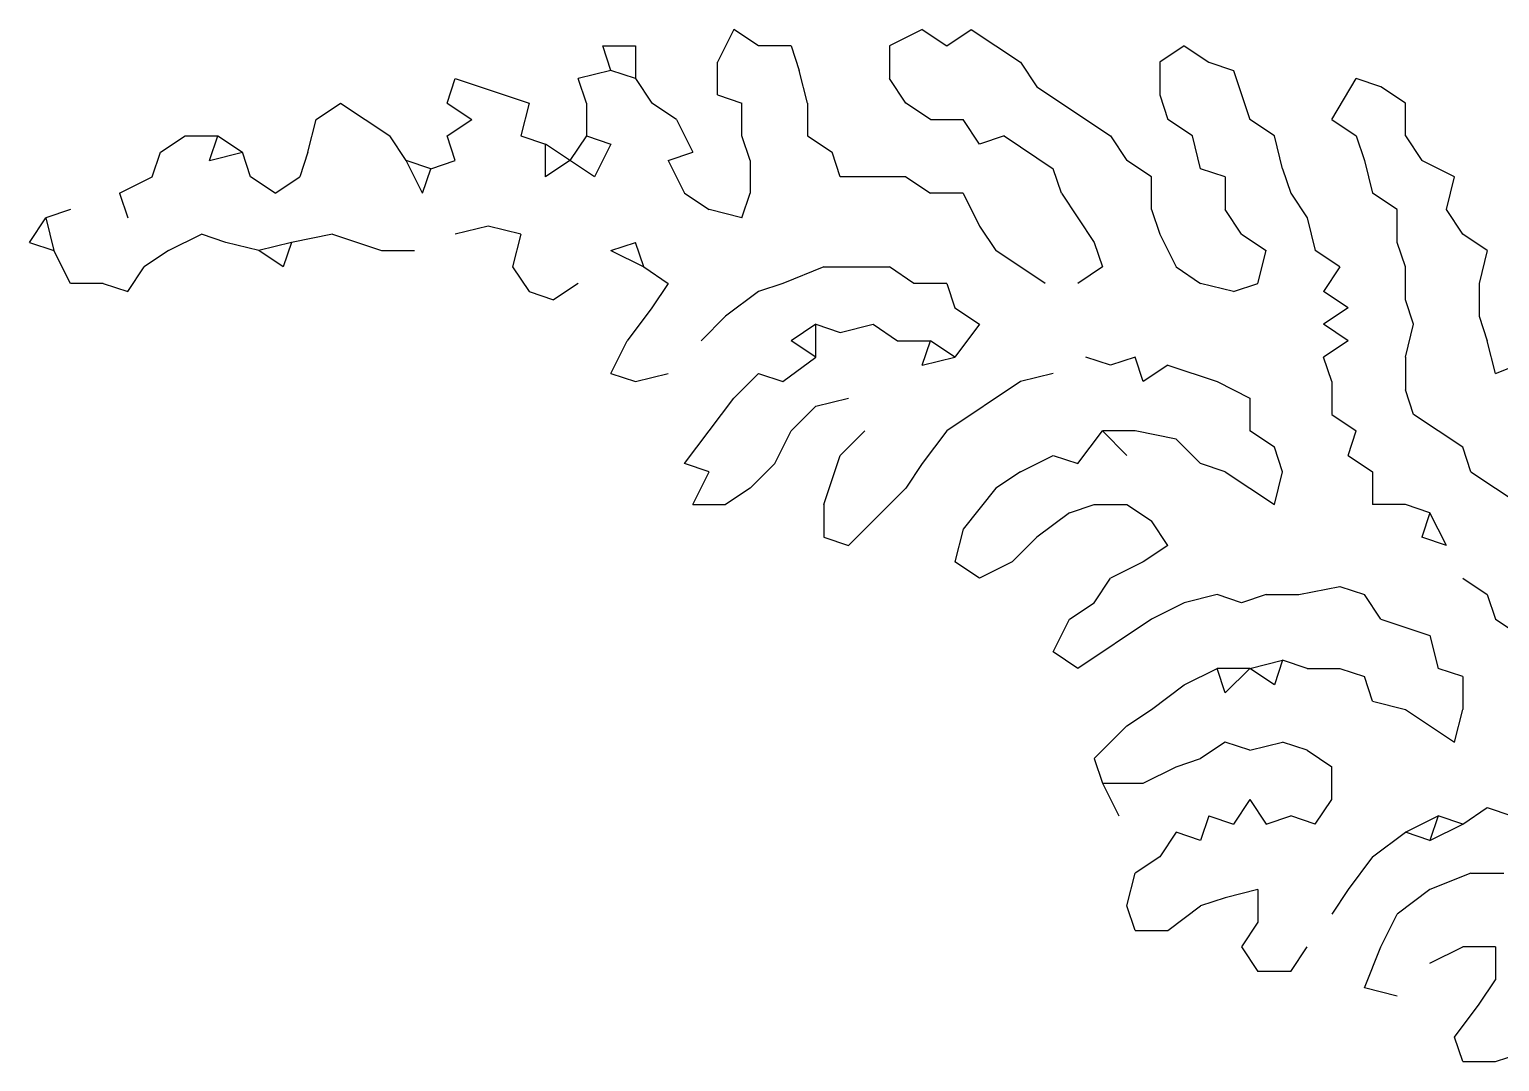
# Model space of a CAD drawing. Extents: x 15 to 2853, y 44 to 1438.
# Drawn here: x 15 to 194.5, y 964 to 1090 of the extents above; entities that cross this region are included whole.
import ezdxf

# ---------------------------------------------------------------- set-up
doc = ezdxf.new("R2010")
doc.units = 0
doc.layers.add('SKETCH', color=1, linetype='CONTINUOUS')

msp = doc.modelspace()

# ---------------------------------------------------------------- linework, layer by layer
at = {"layer": 'SKETCH'}
for p, q in [((101, 1090), (99, 1086)), ((104, 1088), (101, 1090)), ((124, 1090), (120, 1088)), ((124, 1090), (127, 1088)), ((127, 1088), (130, 1090)), ((130, 1090), (136, 1086)), ((86, 1085), (85, 1088)), ((85, 1088), (89, 1088)), ((89, 1088), (89, 1084)), ((108, 1088), (104, 1088)), ((108, 1088), (109, 1085)), ((120, 1088), (120, 1084)), ((156, 1088), (153, 1086)), ((156, 1088), (159, 1086)), ((99, 1082), (99, 1086)), ((136, 1086), (138, 1083)), ((153, 1086), (153, 1082)), ((159, 1086), (162, 1085)), ((86, 1085), (82, 1084)), ((89, 1084), (86, 1085)), ((110, 1081), (109, 1085)), ((162, 1085), (164, 1079)), ((66, 1081), (67, 1084)), ((67, 1084), (76, 1081)), ((83, 1081), (82, 1084)), ((89, 1084), (91, 1081)), ((122, 1081), (120, 1084)), ((138, 1083), (147, 1077)), ((174, 1079), (177, 1084)), ((180, 1083), (177, 1084)), ((183, 1081), (180, 1083)), ((50, 1079), (53, 1081)), ((53, 1081), (59, 1077)), ((66, 1081), (69, 1079)), ((76, 1081), (75, 1077)), ((83, 1081), (83, 1077)), ((94, 1079), (91, 1081)), ((99, 1082), (102, 1081)), ((102, 1077), (102, 1081)), ((110, 1081), (110, 1077)), ((125, 1079), (122, 1081)), ((153, 1082), (154, 1079)), ((183, 1077), (183, 1081)), ((49, 1075), (50, 1079)), ((66, 1077), (69, 1079)), ((94, 1079), (96, 1075)), ((125, 1079), (129, 1079)), ((131, 1076), (129, 1079)), ((157, 1077), (154, 1079)), ((167, 1077), (164, 1079)), ((174, 1079), (177, 1077)), ((31, 1075), (34, 1077)), ((34, 1077), (38, 1077)), ((37, 1074), (38, 1077)), ((38, 1077), (41, 1075)), ((61, 1074), (59, 1077)), ((67, 1074), (66, 1077)), ((75, 1077), (78, 1076)), ((83, 1077), (81, 1074)), ((83, 1077), (86, 1076)), ((103, 1074), (102, 1077)), ((110, 1077), (113, 1075)), ((134, 1077), (131, 1076)), ((134, 1077), (140, 1073)), ((147, 1077), (149, 1074)), ((158, 1073), (157, 1077)), ((168, 1073), (167, 1077)), ((177, 1077), (178, 1074)), ((183, 1077), (185, 1074)), ((84, 1072), (78, 1076)), ((78, 1072), (78, 1076)), ((86, 1076), (84, 1072)), ((30, 1072), (31, 1075)), ((37, 1074), (41, 1075)), ((42, 1072), (41, 1075)), ((49, 1075), (48, 1072)), ((64, 1073), (61, 1074)), ((63, 1070), (61, 1074)), ((64, 1073), (67, 1074)), ((81, 1074), (78, 1072)), ((93, 1074), (96, 1075)), ((93, 1074), (95, 1070)), ((103, 1074), (103, 1070)), ((114, 1072), (113, 1075)), ((152, 1072), (149, 1074)), ((178, 1074), (179, 1070)), ((189, 1072), (185, 1074)), ((26, 1070), (30, 1072)), ((45, 1070), (42, 1072)), ((45, 1070), (48, 1072)), ((63, 1070), (64, 1073)), ((122, 1072), (114, 1072)), ((122, 1072), (125, 1070)), ((141, 1070), (140, 1073)), ((152, 1068), (152, 1072)), ((161, 1072), (158, 1073)), ((161, 1072), (161, 1068)), ((168, 1073), (169, 1070)), ((188, 1068), (189, 1072)), ((26, 1070), (27, 1067)), ((95, 1070), (98, 1068)), ((102, 1067), (103, 1070)), ((129, 1070), (125, 1070)), ((129, 1070), (131, 1066)), ((141, 1070), (145, 1064)), ((169, 1070), (171, 1067)), ((182, 1068), (179, 1070)), ((15, 1064), (17, 1067)), ((20, 1068), (17, 1067)), ((17, 1067), (18, 1063)), ((102, 1067), (98, 1068)), ((152, 1068), (153, 1065)), ((163, 1065), (161, 1068)), ((171, 1067), (172, 1063)), ((182, 1064), (182, 1068)), ((190, 1065), (188, 1068)), ((32, 1063), (36, 1065)), ((39, 1064), (36, 1065)), ((52, 1065), (47, 1064)), ((52, 1065), (58, 1063)), ((71, 1066), (67, 1065)), ((75, 1065), (71, 1066)), ((75, 1065), (74, 1061)), ((131, 1066), (133, 1063)), ((153, 1065), (155, 1061)), ((163, 1065), (166, 1063)), ((193, 1063), (190, 1065)), ((15, 1064), (18, 1063)), ((20, 1059), (18, 1063)), ((32, 1063), (29, 1061)), ((43, 1063), (39, 1064)), ((47, 1064), (43, 1063)), ((46, 1061), (43, 1063)), ((47, 1064), (46, 1061)), ((58, 1063), (62, 1063)), ((86, 1063), (89, 1064)), ((86, 1063), (90, 1061)), ((90, 1061), (89, 1064)), ((139, 1059), (133, 1063)), ((145, 1064), (146, 1061)), ((165, 1059), (166, 1063)), ((175, 1061), (172, 1063)), ((183, 1061), (182, 1064)), ((193, 1063), (192, 1059)), ((27, 1058), (29, 1061)), ((74, 1061), (76, 1058)), ((90, 1061), (93, 1059)), ((112, 1061), (107, 1059)), ((112, 1061), (120, 1061)), ((123, 1059), (120, 1061)), ((146, 1061), (143, 1059)), ((155, 1061), (158, 1059)), ((175, 1061), (173, 1058)), ((183, 1057), (183, 1061)), ((24, 1059), (20, 1059)), ((24, 1059), (27, 1058)), ((76, 1058), (79, 1057)), ((82, 1059), (79, 1057)), ((93, 1059), (91, 1056)), ((104, 1058), (100, 1055)), ((107, 1059), (104, 1058)), ((127, 1059), (123, 1059)), ((127, 1059), (128, 1056)), ((162, 1058), (158, 1059)), ((162, 1058), (165, 1059)), ((176, 1056), (173, 1058)), ((192, 1059), (192, 1055)), ((91, 1056), (88, 1052)), ((128, 1056), (131, 1054)), ((176, 1056), (173, 1054)), ((184, 1054), (183, 1057)), ((100, 1055), (97, 1052)), ((111, 1054), (108, 1052)), ((111, 1050), (111, 1054)), ((111, 1054), (114, 1053)), ((114, 1053), (118, 1054)), ((118, 1054), (121, 1052)), ((131, 1054), (128, 1050)), ((176, 1052), (173, 1054)), ((183, 1050), (184, 1054)), ((192, 1055), (193, 1052)), ((86, 1048), (88, 1052)), ((111, 1050), (108, 1052)), ((121, 1052), (125, 1052)), ((124, 1049), (125, 1052)), ((128, 1050), (125, 1052)), ((176, 1052), (173, 1050)), ((194, 1048), (193, 1052)), ((107, 1047), (111, 1050)), ((124, 1049), (128, 1050)), ((147, 1049), (144, 1050)), ((150, 1050), (147, 1049)), ((151, 1047), (150, 1050)), ((154, 1049), (151, 1047)), ((154, 1049), (160, 1047)), ((174, 1047), (173, 1050)), ((183, 1050), (183, 1046)), ((194, 1048), (199, 1050)), ((86, 1048), (89, 1047)), ((89, 1047), (93, 1048)), ((101, 1045), (104, 1048)), ((104, 1048), (107, 1047)), ((136, 1047), (127, 1041)), ((140, 1048), (136, 1047)), ((160, 1047), (164, 1045)), ((174, 1047), (174, 1043)), ((95, 1037), (101, 1045)), ((111, 1044), (115, 1045)), ((164, 1045), (164, 1041)), ((184, 1043), (183, 1046)), ((108, 1041), (111, 1044)), ((174, 1043), (177, 1041)), ((190, 1039), (184, 1043)), ((106, 1037), (108, 1041)), ((117, 1041), (114, 1038)), ((127, 1041), (124, 1037)), ((143, 1037), (146, 1041)), ((150, 1041), (146, 1041)), ((146, 1041), (149, 1038)), ((155, 1040), (150, 1041)), ((155, 1040), (158, 1037)), ((167, 1039), (164, 1041)), ((176, 1038), (177, 1041)), ((112, 1032), (114, 1038)), ((136, 1036), (140, 1038)), ((140, 1038), (143, 1037)), ((168, 1036), (167, 1039)), ((176, 1038), (179, 1036)), ((191, 1036), (190, 1039)), ((98, 1036), (95, 1037)), ((96, 1032), (98, 1036)), ((103, 1034), (106, 1037)), ((124, 1037), (122, 1034)), ((136, 1036), (133, 1034)), ((161, 1036), (158, 1037)), ((161, 1036), (167, 1032)), ((167, 1032), (168, 1036)), ((179, 1036), (179, 1032)), ((191, 1036), (197, 1032)), ((103, 1034), (100, 1032)), ((115, 1027), (122, 1034)), ((133, 1034), (129, 1029)), ((96, 1032), (100, 1032)), ((112, 1032), (112, 1028)), ((142, 1031), (138, 1028)), ((142, 1031), (145, 1032)), ((145, 1032), (149, 1032)), ((149, 1032), (152, 1030)), ((183, 1032), (179, 1032)), ((186, 1031), (183, 1032)), ((186, 1031), (185, 1028)), ((188, 1027), (186, 1031)), ((129, 1029), (128, 1025)), ((154, 1027), (152, 1030)), ((112, 1028), (115, 1027)), ((135, 1025), (138, 1028)), ((154, 1027), (151, 1025)), ((188, 1027), (185, 1028)), ((131, 1023), (128, 1025)), ((135, 1025), (131, 1023)), ((151, 1025), (147, 1023)), ((145, 1020), (147, 1023)), ((170, 1021), (175, 1022)), ((175, 1022), (178, 1021)), ((190, 1023), (193, 1021)), ((142, 1018), (145, 1020)), ((156, 1020), (152, 1018)), ((160, 1021), (156, 1020)), ((163, 1020), (160, 1021)), ((166, 1021), (163, 1020)), ((166, 1021), (170, 1021)), ((180, 1018), (178, 1021)), ((193, 1021), (194, 1018)), ((140, 1014), (142, 1018)), ((152, 1018), (143, 1012)), ((180, 1018), (186, 1016)), ((194, 1018), (197, 1016)), ((186, 1016), (187, 1012)), ((143, 1012), (140, 1014)), ((164, 1012), (168, 1013)), ((168, 1013), (167, 1010)), ((171, 1012), (168, 1013)), ((156, 1010), (160, 1012)), ((161, 1009), (160, 1012)), ((164, 1012), (160, 1012)), ((161, 1009), (164, 1012)), ((167, 1010), (164, 1012)), ((171, 1012), (175, 1012)), ((175, 1012), (178, 1011)), ((179, 1008), (178, 1011)), ((190, 1011), (187, 1012)), ((190, 1011), (190, 1007)), ((152, 1007), (156, 1010)), ((149, 1005), (152, 1007)), ((179, 1008), (183, 1007)), ((183, 1007), (189, 1003)), ((189, 1003), (190, 1007)), ((149, 1005), (145, 1001)), ((161, 1003), (158, 1001)), ((164, 1002), (161, 1003)), ((164, 1002), (168, 1003)), ((171, 1002), (168, 1003)), ((171, 1002), (174, 1000)), ((145, 1001), (146, 998)), ((151, 998), (155, 1000)), ((155, 1000), (158, 1001)), ((174, 996), (174, 1000)), ((146, 998), (148, 994)), ((146, 998), (151, 998)), ((164, 996), (162, 993)), ((164, 996), (166, 993)), ((172, 993), (174, 996)), ((190, 993), (193, 995)), ((193, 995), (196, 994)), ((159, 994), (158, 991)), ((159, 994), (162, 993)), ((166, 993), (169, 994)), ((172, 993), (169, 994)), ((183, 992), (187, 994)), ((187, 994), (186, 991)), ((186, 991), (190, 993)), ((190, 993), (187, 994)), ((155, 992), (153, 989)), ((158, 991), (155, 992)), ((179, 989), (183, 992)), ((186, 991), (183, 992)), ((153, 989), (150, 987)), ((179, 989), (176, 985)), ((149, 983), (150, 987)), ((191, 987), (186, 985)), ((191, 987), (195, 987)), ((161, 984), (158, 983)), ((165, 985), (161, 984)), ((165, 985), (165, 981)), ((176, 985), (174, 982)), ((186, 985), (182, 982)), ((150, 980), (149, 983)), ((154, 980), (158, 983)), ((180, 978), (182, 982)), ((165, 981), (163, 978)), ((150, 980), (154, 980)), ((163, 978), (165, 975)), ((169, 975), (171, 978)), ((178, 973), (180, 978)), ((186, 976), (190, 978)), ((194, 978), (190, 978)), ((194, 978), (194, 974)), ((169, 975), (165, 975)), ((182, 972), (178, 973)), ((192, 971), (194, 974)), ((189, 967), (192, 971)), ((190, 964), (189, 967)), ((190, 964), (194, 964)), ((194, 964), (197, 965))]:
    msp.add_line(p, q, dxfattribs=at)

doc.saveas('drawing.dxf')
